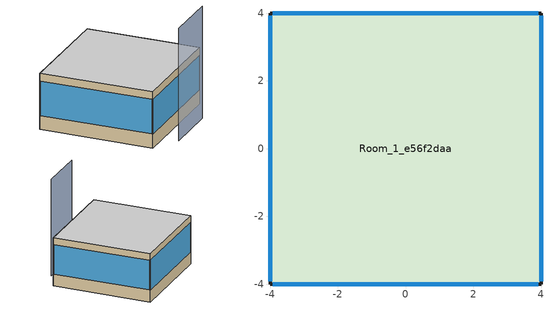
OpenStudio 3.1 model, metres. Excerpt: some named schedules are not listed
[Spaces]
Room_1_e56f2daa
 floor adiabatic (Generic Interior Floor): 4,4 4,-4 -4,-4 -4,4 z0.1
 wall outside: -4,-4 4,-4 4,4 -4,4 -4,-4 z0.1:4.1
 window: -3.92,-4 3.92,-4 / 4,-3.92 4,3.92 / 3.92,4 -3.92,4 / -4,3.92 -4,-3.92 z1.1:3.55
 ceiling adiabatic (Generic Interior Ceiling): 4,-4 4,4 -4,4 -4,-4 z4.1
shading: 2,-5 -2,-5 z0:8
[Building]
Building 1: North Axis {deg}=0; Default Construction Set=Default Generic Construction Set; Standards Building Type=MediumOffice
[Site]
Site 1: Terrain=City
[SizingPeriod:DesignDay] Barometric Pressure {Pa}=101265; Sky Clearness=0; Snow Indicator=0; Day of Month=21; Daylight Saving Time Indicator=0; Dry-Bulb Temperature Range Modifier Type=DefaultMultipliers
Name | Maximum Dry-Bulb Temperature {C} | Daily Dry-Bulb Temperature Range {deltaC} | Humidity Indicating Conditions at Maximum Dry-Bulb | Wind Speed {m/s} | Wind Direction {deg} | Month | Day Type | Humidity Indicating Type | Solar Model Indicator | ASHRAE Taub | ASHRAE Taud
COPENHAGEN Ann Htg 99.6% Condns DB | -9.2 | 0 | -9.2 | 4.8 | 50 | 2 | WinterDesignDay | Wetbulb | ASHRAEClearSky
COPENHAGEN Ann Hum_n 99.6% Condns DP=>MCDB | -7.6 | 0 | -12 | 4.8 | 50 | 2 | WinterDesignDay | Dewpoint | ASHRAEClearSky
COPENHAGEN Ann Htg Wind 99.6% Condns WS=>MCDB | 4.1 | 0 | 4.1 | 14.7 | 50 | 2 | WinterDesignDay | Wetbulb | ASHRAEClearSky
COPENHAGEN Ann Clg .4% Condns DB=>MWB | 25.5 | 8 | 17.9 | 4.6 | 160 | 7 | SummerDesignDay | Wetbulb | ASHRAETau | 0.447 | 1.986
COPENHAGEN Ann Clg .4% Condns WB=>MDB | 23.4 | 8 | 19.3 | 4.6 | 160 | 7 | SummerDesignDay | Wetbulb | ASHRAETau | 0.447 | 1.986
COPENHAGEN Ann Clg .4% Condns DP=>MDB | 20.8 | 8 | 17.9 | 4.6 | 160 | 7 | SummerDesignDay | Dewpoint | ASHRAETau | 0.447 | 1.986
COPENHAGEN Ann Clg .4% Condns Enth=>MDB | 23.1 | 8 | 54800 | 4.6 | 160 | 7 | SummerDesignDay | Enthalpy | ASHRAETau | 0.447 | 1.986
[Site:WaterMainsTemperature]
Calculation Method=CorrelationFromWeatherFile
[WindowMaterial:SimpleGlazingSystem]
WindowMaterial_0267b3f6: U-Factor {W/m2-K}=1.471; Solar Heat Gain Coefficient=0.613; Visible Transmittance=0.81
[Material]
Name | Roughness | Thickness {m} | Conductivity {W/m-K} | Density {kg/m3} | Specific Heat {J/kg-K} | Thermal Absorptance | Solar Absorptance | Visible Absorptance
1IN Stucco | Smooth | 0.0253 | 0.691337 | 1858 | 836.46 | 0.9 | 0.7 | 0.92
8IN CONCRETE HW RefBldg | Rough | 0.2032 | 1.31012 | 2240.01 | 836.26 | 0.9 | 0.7 | 0.7
1/2IN Gypsum | Smooth | 0.0127 | 0.159893 | 784.902 | 829.465 | 0.9 | 0.4 | 0.4
Generic Roof Membrane | MediumRough | 0.01 | 0.16 | 1120 | 1460 | 0.9 | 0.65 | 0.65
Generic Acoustic Tile | MediumSmooth | 0.02 | 0.06 | 368 | 590 | 0.9 | 0.2 | 0.2
Generic 25mm Wood | MediumSmooth | 0.0254 | 0.15 | 608 | 1630 | 0.9 | 0.5 | 0.5
Generic HW Concrete | MediumRough | 0.2 | 1.95 | 2240 | 900 | 0.9 | 0.8 | 0.8
Generic Gypsum Board | MediumSmooth | 0.0127 | 0.16 | 800 | 1090 | 0.9 | 0.5 | 0.5
Generic Wall Air Gap | Smooth | 0.1 | 0.667 | 1.28 | 1000 | 0.9 | 0.7 | 0.7
Generic Ceiling Air Gap | Smooth | 0.1 | 0.556 | 1.28 | 1000 | 0.9 | 0.7 | 0.7
Generic Brick | MediumRough | 0.1 | 0.9 | 1920 | 790 | 0.9 | 0.65 | 0.65
Generic 50mm Insulation; Generic 25mm Insulation | MediumRough | 0.05 | 0.03 | 43 | 1210 | 0.9 | 0.7 | 0.7
Generic Painted Metal | Smooth | 0.0015 | 45 | 7690 | 410 | 0.9 | 0.5 | 0.5
Generic LW Concrete | MediumRough | 0.1 | 0.53 | 1280 | 840 | 0.9 | 0.8 | 0.8
Material 1 | Smooth | 0.1 | 0.1 | 0.1 | 100 |  | 0.65 | 0.65
[Material:NoMass]
Typical Insulation-R20: Roughness=MediumSmooth; Thermal Resistance {m2-K/W}=3.5222; Thermal Absorptance=0.9; Solar Absorptance=0.7; Visible Absorptance=0.7
[Construction]
Typical Insulated Exterior Mass Wall-R22: 1IN Stucco, 8IN CONCRETE HW RefBldg, Typical Insulation-R20, 1/2IN Gypsum
WindowConstruction_10a40bf3: WindowMaterial_0267b3f6
Generic Interior Door: Generic 25mm Wood
Generic Single Pane: Generic Clear Glass
Generic Shade: Material 1
Generic Interior Ceiling: Generic LW Concrete, Generic Ceiling Air Gap, Generic Acoustic Tile
Generic Interior Wall: Generic Gypsum Board, Generic Wall Air Gap, Generic Gypsum Board
Generic Exposed Floor: Generic Painted Metal, Generic Ceiling Air Gap, Generic 50mm Insulation, Generic LW Concrete
Generic Interior Floor: Generic Acoustic Tile, Generic Ceiling Air Gap, Generic LW Concrete
Generic Ground Slab: Generic 50mm Insulation, Generic HW Concrete
Generic Roof: Generic Roof Membrane, Generic 50mm Insulation, Generic LW Concrete, Generic Ceiling Air Gap, Generic Acoustic Tile
Generic Exterior Wall: Generic Brick, Generic LW Concrete, Generic 50mm Insulation, Generic Wall Air Gap, Generic Gypsum Board
Generic Underground Wall: Generic 50mm Insulation, Generic HW Concrete, Generic Wall Air Gap, Generic Gypsum Board
Generic Underground Roof: Generic 50mm Insulation, Generic HW Concrete, Generic Ceiling Air Gap, Generic Acoustic Tile
Generic Double Pane: Generic Low-e Glass, Generic Window Air Gap, Generic Clear Glass
Generic Exterior Door: Generic Painted Metal, Generic 25mm Insulation, Generic Painted Metal
[DefaultConstructionSet]
Name | Default Exterior Surface Constructions | Default Interior Surface Constructions | Default Ground Contact Surface Constructions | Default Exterior SubSurface Constructions | Default Interior SubSurface Constructions | Interior Partition Construction | Space Shading Construction | Adiabatic Surface Construction
ConstructionSet_154d4976 | Default Surface Constructions 2 | Default Surface Constructions 1 | Default Surface Constructions 3 | Default Sub Surface Constructions 2 | Default Sub Surface Constructions 1
Default Generic Construction Set | Default Surface Constructions 5 | Default Surface Constructions 4 | Default Surface Constructions 6 | Default Sub Surface Constructions 4 | Default Sub Surface Constructions 3 | Generic Air Boundary | Generic Shade | Generic Interior Wall
[DefaultSurfaceConstructions]
Name | Wall Construction | Floor Construction | Roof Ceiling Construction
Default Surface Constructions 1; Default Surface Constructions 3
Default Surface Constructions 2 | Typical Insulated Exterior Mass Wall-R22
Default Surface Constructions 4 | Generic Interior Wall | Generic Interior Floor | Generic Interior Ceiling
Default Surface Constructions 5 | Generic Exterior Wall | Generic Exposed Floor | Generic Roof
Default Surface Constructions 6 | Generic Underground Wall | Generic Ground Slab | Generic Underground Roof
[DefaultSubSurfaceConstructions]
Name | Fixed Window Construction | Operable Window Construction | Door Construction | Glass Door Construction | Overhead Door Construction | Skylight Construction
Default Sub Surface Constructions 1
Default Sub Surface Constructions 2 | WindowConstruction_10a40bf3
Default Sub Surface Constructions 3 | Generic Single Pane | Generic Single Pane | Generic Interior Door | Generic Single Pane
Default Sub Surface Constructions 4 | Generic Double Pane | Generic Double Pane | Generic Exterior Door | Generic Double Pane | Generic Exterior Door | Generic Double Pane
[WindowMaterial:Gas]
Generic Window Air Gap: Gas Type=Air; Thickness {m}=0.0127
[WindowMaterial:Glazing] Optical Data Type=SpectralAverage; Thickness {m}=0.006; Infrared Transmittance at Normal Incidence=0; Front Side Infrared Hemispherical Emissivity=0.84; Conductivity {W/m-K}=1; Dirt Correction Factor for Solar and Visible Transmittance=1; Solar Diffusing=No
Name | Solar Transmittance at Normal Incidence | Front Side Solar Reflectance at Normal Incidence | Back Side Solar Reflectance at Normal Incidence | Visible Transmittance at Normal Incidence | Front Side Visible Reflectance at Normal Incidence | Back Side Visible Reflectance at Normal Incidence | Back Side Infrared Hemispherical Emissivity
Generic Low-e Glass | 0.45 | 0.36 | 0.36 | 0.71 | 0.21 | 0.21 | 0.047
Generic Clear Glass | 0.77 | 0.07 | 0.07 | 0.88 | 0.08 | 0.08 | 0.84
[Construction:AirBoundary]
Generic Air Boundary: GroupedZones, GroupedZones, None, 0
[SpaceType]
Comparison_program: Design Specification Outdoor Air Object=Ventilation
[People:Definition]
People_Load: Number of People Calculation Method=People/Area; People per Space Floor Area {person/m2}=0.0666667; Fraction Radiant=0.3; Sensible Heat Fraction=Autocalculate
[People]
People_Load: People Definition=People_Load; Space or SpaceType=Comparison_program; Number of People Schedule=FixedIntervalSchedule_9a99df15; Activity Level Schedule=ConstantSchedule_babd06ea; Multiplier=1
[Lights:Definition]
Lighting_Load: Design Level Calculation Method=Watts/Area; Watts per Space Floor Area {W/m2}=5; Fraction Radiant=0.32; Fraction Visible=0.25; Return Air Fraction=0
[Lights]
Lighting_Load: Lights Definition=Lighting_Load; Space or SpaceType=Comparison_program; Schedule=FixedIntervalSchedule_9a99df15; Fraction Replaceable=1
[ElectricEquipment:Definition]
Equipment_Load: Design Level Calculation Method=Watts/Area; Watts per Space Floor Area {W/m2}=5; Fraction Latent=0; Fraction Radiant=0; Fraction Lost=0
[ElectricEquipment]
Equipment_Load: Electric Equipment Definition=Equipment_Load; Space or SpaceType=Comparison_program; Schedule=FixedIntervalSchedule_9a99df15
[SpaceInfiltration:DesignFlowRate]
Infiltration: Space or SpaceType=Comparison_program; Schedule=ConstantSchedule_1c6b4c08; Design Flow Rate Calculation Method=Flow/ExteriorArea; Flow per Exterior Surface Area {m3/s-m2}=0.0001; Constant Term Coefficient=1; Temperature Term Coefficient=0; Velocity Term Coefficient=0
[DesignSpecification:OutdoorAir]
Ventilation: Outdoor Air Flow per Floor Area {m3/s-m2}=0.0012; Outdoor Air Flow Rate {m3/s}=0; Outdoor Air Flow Air Changes per Hour {1/hr}=0; Outdoor Air Flow Rate Fraction Schedule=FixedIntervalSchedule_9a99df15
[Space]
Room_1_e56f2daa: Space Type=Comparison_program; Default Construction Set=ConstructionSet_154d4976; Building Story=Floor1; Thermal Zone=Room_1_e56f2daa
[ThermalZone]
Room_1_e56f2daa: Thermostat=Thermostat Setpoint Dual Setpoint 1; Use Ideal Air Loads=No
[Sizing:Zone]
Room_1_e56f2daa: Zone Cooling Design Supply Air Temperature Input Method=SupplyAirTemperature; Zone Cooling Design Supply Air Temperature {C}=14; Zone Cooling Design Supply Air Temperature Difference {deltaC}=11.11; Zone Heating Design Supply Air Temperature Input Method=SupplyAirTemperature; Zone Heating Design Supply Air Temperature {C}=40; Zone Heating Design Supply Air Temperature Difference {deltaC}=11.11; Zone Cooling Design Supply Air Humidity Ratio {kg-H2O/kg-air}=0.0085; Zone Heating Design Supply Air Humidity Ratio {kg-H2O/kg-air}=0.008; Cooling Design Air Flow Method=DesignDay; Heating Design Air Flow Method=DesignDay; Account for Dedicated Outdoor Air System=No; Dedicated Outdoor Air System Control Strategy=NeutralSupplyAir; Dedicated Outdoor Air Low Setpoint Temperature for Design {C}=autosize; Dedicated Outdoor Air High Setpoint Temperature for Design {C}=autosize
[Zone equipment]
Room_1_e56f2daa: Room_1_e56f2daa Ideal Loads Air System
[BuildingStory]
Floor1
[ThermostatSetpoint:DualSetpoint]
Thermostat Setpoint Dual Setpoint 1: Heating Setpoint Temperature Schedule=ConstantSchedule_00da6eab; Cooling Setpoint Temperature Schedule=ConstantSchedule_11893cf3
[ZoneHVAC:IdealLoadsAirSystem]
Room_1_e56f2daa Ideal Loads Air System: Maximum Heating Supply Air Temperature {C}=50; Minimum Cooling Supply Air Temperature {C}=13; Heating Limit=NoLimit; Cooling Limit=NoLimit; Demand Controlled Ventilation Type=None; Outdoor Air Economizer Type=NoEconomizer; Sensible Heat Recovery Effectiveness=0; Latent Heat Recovery Effectiveness=0
[Schedule:Ruleset]
Name | Default Day Schedule
ConstantSchedule_00da6eab | ConstantSchedule_00da6eab_Day Schedule
ConstantSchedule_11893cf3 | ConstantSchedule_11893cf3_Day Schedule
ConstantSchedule_1c6b4c08 | ConstantSchedule_1c6b4c08_Day Schedule
ConstantSchedule_babd06ea | ConstantSchedule_babd06ea_Day Schedule
[Schedule:Day]
ConstantSchedule_00da6eab_Day Schedule: 24, 0, 20
ConstantSchedule_11893cf3_Day Schedule: 24, 0, 26
ConstantSchedule_1c6b4c08_Day Schedule: 24, 0, 1
ConstantSchedule_babd06ea_Day Schedule: 24, 0, 108
